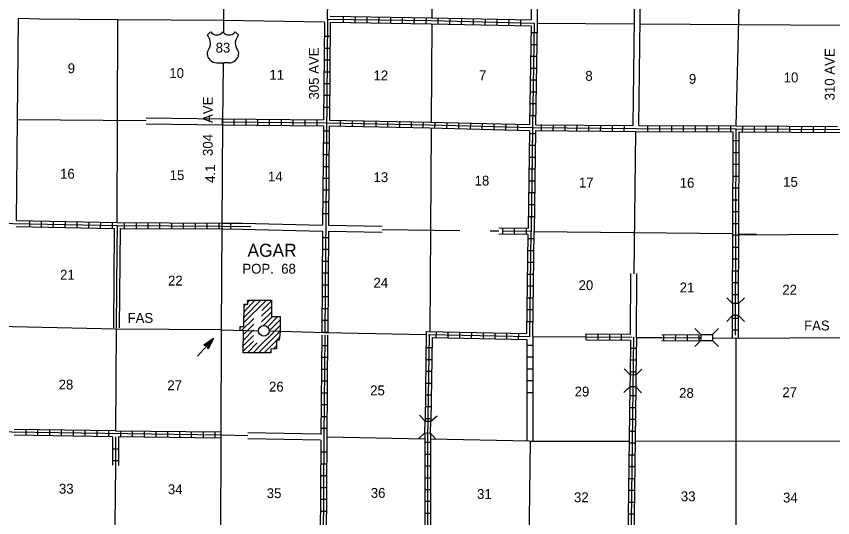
# Model space of a CAD drawing. Extents: x 1047643 to 1640443, y 16154738 to 16531530.
# Drawn here: x 1349796 to 1391218, y 16281679 to 16307092 of the extents above; entities that cross this region are included whole.
import ezdxf

# ---------------------------------------------------------------- set-up
doc = ezdxf.new("R2010")
doc.units = 0
for name, color, linetype in [('L10', 7, 'Continuous'), ('L11', 7, 'Continuous'), ('L13', 7, 'Continuous'), ('L14', 7, 'Continuous'), ('L16', 7, 'Continuous'), ('L18', 7, 'Continuous'), ('L21', 7, 'Continuous'), ('L28', 7, 'Continuous'), ('L3', 7, 'Continuous'), ('L30', 7, 'Continuous'), ('L4', 7, 'Continuous'), ('L5', 7, 'Continuous'), ('L8', 7, 'Continuous'), ('L9', 7, 'Continuous')]:
    doc.layers.add(name, color=color, linetype=linetype)

msp = doc.modelspace()

# ---------------------------------------------------------------- linework, layer by layer
at = {"layer": 'L10'}
for points in [[(1375981, 16312480), (1375923, 16306910)], [(1376282, 16312470), (1376231, 16306751)], [(1354759, 16296339), (1354719, 16291302)], [(1355061, 16296339), (1355015, 16291302)], [(1375705, 16287486), (1375706, 16285568)], [(1376004, 16287473), (1376007, 16285568)]]:
    msp.add_lwpolyline(points, dxfattribs=at)
at = {"layer": 'L11'}
for p, q in [((1380962, 16290973), (1380982, 16294061)), ((1381261, 16290820), (1381282, 16294059))]:
    msp.add_line(p, q, dxfattribs=at)
for points in [[(1381090, 16301562), (1381222, 16312398)], [(1381390, 16301561), (1381522, 16312394)], [(1349855, 16301868), (1349899, 16306989)], [(1365427, 16306804), (1360310, 16306889), (1354957, 16306920), (1350976, 16306952), (1349899, 16306989)], [(1349798, 16296735), (1349853, 16301868)], [(1356381, 16301944), (1360252, 16301894)], [(1356382, 16301643), (1360252, 16301598)], [(1361258, 16296603), (1365332, 16296503)], [(1361253, 16296302), (1365332, 16296202)], [(1365633, 16296498), (1368357, 16296457)], [(1365633, 16296197), (1368352, 16296156)], [(1365234, 16285903), (1361550, 16285976)], [(1365228, 16285603), (1361546, 16285676)]]:
    msp.add_lwpolyline(points, dxfattribs=at)
at = {"layer": 'L13'}
for points in [[(1370902, 16307010), (1370934, 16312528)], [(1386314, 16301545), (1386583, 16312306)], [(1354925, 16306920), (1354914, 16301830)], [(1370865, 16301746), (1370902, 16306714)], [(1376231, 16306751), (1381153, 16306718)], [(1381453, 16306715), (1391609, 16306646)], [(1349853, 16301868), (1356382, 16301818)], [(1354910, 16301830), (1354899, 16296635)], [(1370802, 16291113), (1370865, 16301419)], [(1381147, 16294034), (1381235, 16301260)], [(1368354, 16296294), (1372301, 16296239)], [(1373843, 16296223), (1374276, 16296216)], [(1376066, 16296186), (1386150, 16296080)], [(1386450, 16296016), (1391493, 16296054)], [(1354864, 16291228), (1354828, 16286071)], [(1386298, 16290779), (1386298, 16280335)], [(1361548, 16285826), (1360173, 16285853)], [(1370516, 16285652), (1365543, 16285753)], [(1375838, 16285552), (1370817, 16285653)], [(1375860, 16285568), (1375733, 16275039)], [(1375838, 16285552), (1380881, 16285563)], [(1381176, 16285563), (1391606, 16285579)], [(1354833, 16284331), (1354724, 16275462)]]:
    msp.add_lwpolyline(points, dxfattribs=at)
at = {"layer": 'L16'}
for p, q in [((1361340, 16291369), (1361361, 16292500)), ((1361361, 16292500), (1361544, 16292502)), ((1361544, 16292502), (1361545, 16292704)), ((1361545, 16292704), (1362748, 16292703)), ((1362748, 16292703), (1362743, 16291869)), ((1362743, 16291869), (1363180, 16291870)), ((1363180, 16291870), (1363178, 16291110)), ((1361150, 16291178), (1361151, 16291369)), ((1361151, 16291369), (1361340, 16291369)), ((1361310, 16290033), (1361323, 16291173)), ((1363178, 16291110), (1363137, 16290672)), ((1363005, 16290674), (1363002, 16290231)), ((1363137, 16290672), (1363005, 16290674)), ((1362712, 16290033), (1361310, 16290033)), ((1363002, 16290231), (1362712, 16290227)), ((1362712, 16290227), (1362712, 16290033))]:
    msp.add_line(p, q, dxfattribs=at)
for points in [[(1361344, 16291577), (1362493, 16292703)], [(1361349, 16291844), (1362208, 16292704)], [(1361352, 16292117), (1361900, 16292704)], [(1361352, 16292404), (1361448, 16292501)], [(1361544, 16292598), (1361649, 16292704)], [(1362245, 16292177), (1362748, 16292676)], [(1362241, 16291601), (1362744, 16292104)], [(1362243, 16291888), (1362746, 16292391)], [(1361241, 16291175), (1361848, 16291773)], [(1362338, 16291418), (1362789, 16291869)], [(1362570, 16291369), (1363066, 16291870)], [(1362679, 16291199), (1363180, 16291700)], [(1361321, 16290966), (1361842, 16291487)], [(1362505, 16290734), (1363179, 16291418)], [(1361314, 16290396), (1361832, 16290909)], [(1361317, 16290677), (1361837, 16291197)], [(1362087, 16290033), (1363181, 16291136)], [(1362622, 16291142), (1362658, 16291178)], [(1363025, 16290674), (1363150, 16290810)], [(1361311, 16290112), (1361826, 16290624)], [(1361518, 16290033), (1362022, 16290533)], [(1361809, 16290033), (1362227, 16290452)], [(1362227, 16290452), (1362495, 16290723)], [(1362369, 16290033), (1363005, 16290664)], [(1362650, 16290033), (1362712, 16290095)], [(1362848, 16290229), (1363003, 16290381)]]:
    msp.add_lwpolyline(points, dxfattribs=at)
msp.add_circle((1362352, 16291149), 269, dxfattribs=at)
at = {"layer": 'L18'}
for p, q in [((1386139, 16292527), (1385839, 16292828)), ((1386440, 16292527), (1386139, 16292527)), ((1386139, 16292527), (1386139, 16291930)), ((1386440, 16292527), (1386736, 16292828)), ((1386440, 16292527), (1386440, 16291930)), ((1386139, 16291930), (1385849, 16291629)), ((1386440, 16291930), (1386139, 16291930)), ((1386440, 16291930), (1386747, 16291629)), ((1384524, 16290964), (1384223, 16291260)), ((1385126, 16290964), (1385427, 16291260)), ((1384524, 16290964), (1384524, 16290663)), ((1384524, 16290964), (1385126, 16290964)), ((1385126, 16290964), (1385126, 16290663)), ((1384524, 16290663), (1384223, 16290362)), ((1384524, 16290663), (1385126, 16290663)), ((1385126, 16290663), (1385427, 16290362)), ((1380934, 16288915), (1380638, 16289222)), ((1381234, 16288910), (1381541, 16289206)), ((1380934, 16288915), (1380923, 16288319)), ((1381234, 16288910), (1380934, 16288915)), ((1381234, 16288910), (1381224, 16288313)), ((1380923, 16288319), (1380617, 16288023)), ((1381224, 16288313), (1380923, 16288319)), ((1381224, 16288313), (1381520, 16288007)), ((1370532, 16286571), (1370246, 16286876)), ((1370833, 16286562), (1371143, 16286848)), ((1370519, 16285975), (1370532, 16286571)), ((1370532, 16286571), (1370833, 16286562)), ((1370814, 16285960), (1370833, 16286562)), ((1370519, 16285975), (1370203, 16285678)), ((1370519, 16285975), (1370814, 16285960)), ((1370814, 16285960), (1371105, 16285649))]:
    msp.add_line(p, q, dxfattribs=at)
at = {"layer": 'L28'}
for p, q in [((1359798, 16290769), (1358991, 16289860)), ((1359798, 16290769), (1359302, 16290431)), ((1359302, 16290431), (1359476, 16290404)), ((1359751, 16290721), (1359339, 16290447)), ((1359709, 16290668), (1359360, 16290436)), ((1359656, 16290621), (1359402, 16290436)), ((1359598, 16290568), (1359434, 16290431)), ((1359550, 16290494), (1359466, 16290431)), ((1359497, 16290436), (1359466, 16290420)), ((1359524, 16290220), (1359476, 16290404)), ((1359561, 16290462), (1359492, 16290362)), ((1359534, 16290436), (1359492, 16290394)), ((1359619, 16290552), (1359497, 16290346)), ((1359666, 16290589), (1359508, 16290315)), ((1359624, 16290568), (1359518, 16290452)), ((1359592, 16290531), (1359518, 16290452)), ((1359798, 16290769), (1359524, 16290220)), ((1359709, 16290653), (1359524, 16290278)), ((1359756, 16290689), (1359534, 16290262))]:
    msp.add_line(p, q, dxfattribs=at)
at = {"layer": 'L3'}
for p, q in [((1359492, 16306155), (1359656, 16306313)), ((1361066, 16306155), (1360907, 16306313)), ((1359640, 16305838), (1359640, 16305838)), ((1360918, 16305827), (1360918, 16305843)), ((1359566, 16305447), (1359577, 16305452)), ((1360992, 16305447), (1360992, 16305447)), ((1359624, 16304877), (1359608, 16304888)), ((1359967, 16304740), (1360210, 16304740)), ((1360590, 16304740), (1360347, 16304740)), ((1360907, 16304861), (1360934, 16304877))]:
    msp.add_line(p, q, dxfattribs=at)
for centre, radius, start, end in [((1358891, 16305674), 765, 12.2898, 38.4098), ((1359966, 16306528), 380, 215.686, 325.8081), ((1360595, 16306528), 380, 214.1946, 324.6567), ((1361669, 16305674), 765, 141.5922, 166.9359), ((1359194, 16305716), 461, 326.0856, 14.9122), ((1361367, 16305716), 461, 166.7494, 215.1852), ((1359894, 16305193), 413, 141.5649, 226.8935), ((1360666, 16305193), 413, 310.3399, 38.2937), ((1359967, 16305207), 472, 224.0239, 270.001), ((1360203, 16304655), 78.7, 10.3708, 90.0011), ((1360358, 16304655), 78.7, 90.0011, 169.6314), ((1360594, 16305207), 472, 270.0011, 311.9899)]:
    msp.add_arc(centre, radius, start, end, dxfattribs=at)
at = {"layer": 'L4'}
for points in [[(1360189, 16291202), (1354883, 16291228), (1349598, 16291355), (1344344, 16291455), (1339033, 16291571), (1333700, 16291598), (1328410, 16291661)], [(1360189, 16291202), (1362085, 16291154)], [(1362618, 16291144), (1365448, 16291070), (1370590, 16290967)], [(1375997, 16290863), (1378717, 16290841)], [(1381256, 16290820), (1382552, 16290810)], [(1385126, 16290795), (1386467, 16290785), (1391631, 16290806), (1396773, 16290779)], [(1384428, 16290796), (1384524, 16290795)]]:
    msp.add_lwpolyline(points, dxfattribs=at)
at = {"layer": 'L5'}
for points in [[(1360342, 16310046), (1360310, 16307036), (1360300, 16306303)], [(1360284, 16304671), (1360252, 16301746), (1360215, 16296461), (1360189, 16291202)], [(1360189, 16291202), (1360173, 16285853), (1360157, 16280547), (1360068, 16275187), (1360041, 16273445)]]:
    msp.add_lwpolyline(points, dxfattribs=at)
at = {"layer": 'L8'}
for p, q in [((1366382, 16307089), (1366377, 16306788)), ((1366984, 16307079), (1366974, 16306778)), ((1367581, 16307068), (1367576, 16306772)), ((1368183, 16307063), (1368172, 16306762)), ((1368785, 16307052), (1368774, 16306751)), ((1369381, 16307047), (1369376, 16306746)), ((1369983, 16307036), (1369973, 16306736)), ((1370585, 16307031), (1370574, 16306730)), ((1371182, 16307010), (1371176, 16306714)), ((1371784, 16307005), (1371773, 16306704)), ((1372385, 16306989), (1372375, 16306688)), ((1372982, 16306973), (1372977, 16306672)), ((1373584, 16306963), (1373573, 16306662)), ((1374181, 16306947), (1374175, 16306646)), ((1374783, 16306931), (1374772, 16306630)), ((1375384, 16306920), (1375374, 16306619)), ((1376219, 16306255), (1375918, 16306255)), ((1365722, 16306070), (1365427, 16306070)), ((1365722, 16305468), (1365427, 16305468)), ((1376208, 16305653), (1375907, 16305653)), ((1376198, 16305051), (1375902, 16305051)), ((1365717, 16304872), (1365416, 16304872)), ((1365706, 16304270), (1365406, 16304270)), ((1376192, 16304455), (1375891, 16304455)), ((1365706, 16303673), (1365406, 16303673)), ((1376182, 16303853), (1375881, 16303853)), ((1376166, 16303256), (1375865, 16303256)), ((1365701, 16303071), (1365400, 16303071)), ((1365691, 16302469), (1365390, 16302469)), ((1376155, 16302654), (1375860, 16302654)), ((1376150, 16302052), (1375849, 16302052)), ((1360252, 16301598), (1360252, 16301894)), ((1360849, 16301587), (1360849, 16301888)), ((1361451, 16301587), (1361451, 16301888)), ((1362048, 16301577), (1362048, 16301878)), ((1362649, 16301572), (1362649, 16301873)), ((1363251, 16301572), (1363251, 16301873)), ((1363848, 16301561), (1363848, 16301862)), ((1364450, 16301556), (1364450, 16301851)), ((1365052, 16301556), (1365052, 16301851)), ((1366250, 16301529), (1366250, 16301830)), ((1366852, 16301519), (1366852, 16301820)), ((1367449, 16301503), (1367449, 16301804)), ((1368051, 16301498), (1368051, 16301793)), ((1368647, 16301477), (1368647, 16301778)), ((1369249, 16301471), (1369249, 16301772)), ((1369841, 16301455), (1369851, 16301751)), ((1370442, 16301445), (1370448, 16301746)), ((1371039, 16301429), (1371050, 16301730)), ((1371641, 16301413), (1371652, 16301714)), ((1372243, 16301403), (1372248, 16301693)), ((1372840, 16301387), (1372850, 16301688)), ((1373441, 16301371), (1373452, 16301672)), ((1374043, 16301355), (1374049, 16301656)), ((1374640, 16301339), (1374651, 16301635)), ((1375242, 16301318), (1375247, 16301619)), ((1376440, 16301302), (1376451, 16301603)), ((1377042, 16301297), (1377048, 16301598)), ((1377639, 16301287), (1377649, 16301587)), ((1378241, 16301287), (1378251, 16301587)), ((1378843, 16301281), (1378848, 16301577)), ((1379439, 16301281), (1379450, 16301577)), ((1380041, 16301271), (1380052, 16301572)), ((1380643, 16301271), (1380648, 16301572)), ((1365685, 16301271), (1365384, 16301271)), ((1381847, 16301260), (1381847, 16301561)), ((1382449, 16301260), (1382449, 16301561)), ((1383051, 16301255), (1383051, 16301556)), ((1383647, 16301255), (1383647, 16301556)), ((1384249, 16301255), (1384249, 16301556)), ((1384851, 16301255), (1384851, 16301556)), ((1385448, 16301244), (1385448, 16301545)), ((1386050, 16301244), (1386050, 16301545)), ((1386641, 16301244), (1386652, 16301545)), ((1387243, 16301239), (1387248, 16301535)), ((1387840, 16301239), (1387850, 16301535)), ((1388442, 16301228), (1388447, 16301529)), ((1389038, 16301218), (1389049, 16301519)), ((1389640, 16301218), (1389651, 16301519)), ((1390242, 16301213), (1390247, 16301514)), ((1390839, 16301213), (1390849, 16301514)), ((1376134, 16301139), (1375833, 16301139)), ((1386166, 16300795), (1386467, 16300795)), ((1365685, 16300669), (1365384, 16300669)), ((1376124, 16300537), (1375823, 16300537)), ((1365675, 16300072), (1365374, 16300072)), ((1376118, 16299935), (1375817, 16299935)), ((1386166, 16300194), (1386467, 16300194)), ((1386155, 16299597), (1386456, 16299597)), ((1365664, 16299470), (1365369, 16299470)), ((1376108, 16299338), (1375807, 16299338)), ((1365664, 16298868), (1365369, 16298868)), ((1376097, 16298736), (1375802, 16298736)), ((1386155, 16298995), (1386456, 16298995)), ((1365659, 16298272), (1365358, 16298272)), ((1386155, 16298393), (1386456, 16298393)), ((1376092, 16298140), (1375791, 16298140)), ((1365659, 16297670), (1365358, 16297670)), ((1376081, 16297538), (1375780, 16297538)), ((1386155, 16297796), (1386456, 16297796)), ((1365648, 16297073), (1365347, 16297073)), ((1386150, 16297194), (1386451, 16297194)), ((1350474, 16296429), (1350485, 16296730)), ((1351076, 16296413), (1351081, 16296714)), ((1351673, 16296402), (1351683, 16296703)), ((1352275, 16296387), (1352285, 16296688)), ((1352876, 16296381), (1352882, 16296677)), ((1353473, 16296371), (1353484, 16296672)), ((1354075, 16296355), (1354086, 16296656)), ((1354677, 16296344), (1354682, 16296645)), ((1355284, 16296339), (1355284, 16296635)), ((1355886, 16296329), (1355886, 16296630)), ((1356483, 16296329), (1356483, 16296630)), ((1357084, 16296329), (1357084, 16296630)), ((1357681, 16296318), (1357681, 16296619)), ((1358283, 16296318), (1358283, 16296619)), ((1358885, 16296318), (1358885, 16296619)), ((1359482, 16296313), (1359482, 16296614)), ((1360083, 16296313), (1360083, 16296614)), ((1360675, 16296302), (1360685, 16296603)), ((1376076, 16296936), (1375775, 16296936)), ((1374476, 16296054), (1374476, 16296355)), ((1375073, 16296043), (1375073, 16296344)), ((1375675, 16296038), (1375675, 16296339)), ((1386150, 16296598), (1386451, 16296598)), ((1365643, 16295869), (1365342, 16295869)), ((1375759, 16295827), (1376060, 16295827)), ((1386150, 16296018), (1386451, 16296018)), ((1386150, 16295394), (1386451, 16295394)), ((1365633, 16295273), (1365332, 16295273)), ((1375759, 16295230), (1376060, 16295230)), ((1365633, 16294671), (1365332, 16294671)), ((1375749, 16294628), (1376050, 16294628)), ((1386150, 16294797), (1386451, 16294797)), ((1386150, 16294195), (1386451, 16294195)), ((1365627, 16294069), (1365326, 16294069)), ((1375743, 16294026), (1376039, 16294026)), ((1365617, 16293472), (1365316, 16293472)), ((1375733, 16293430), (1376034, 16293430)), ((1386150, 16293594), (1386451, 16293594)), ((1386139, 16292997), (1386440, 16292997)), ((1365617, 16292870), (1365316, 16292870)), ((1375722, 16292828), (1376023, 16292828)), ((1365606, 16292268), (1365310, 16292268)), ((1375717, 16292231), (1376018, 16292231)), ((1365606, 16291672), (1365310, 16291672)), ((1386139, 16291793), (1386440, 16291793)), ((1375707, 16291629), (1376007, 16291629)), ((1365601, 16291070), (1365300, 16291070)), ((1371095, 16291106), (1371089, 16290808)), ((1371691, 16291095), (1371685, 16290796)), ((1372288, 16291083), (1372282, 16290785)), ((1372884, 16291071), (1372878, 16290773)), ((1373481, 16291059), (1373475, 16290761)), ((1374077, 16291048), (1374071, 16290749)), ((1374674, 16291036), (1374668, 16290738)), ((1375270, 16291024), (1375264, 16290726)), ((1378716, 16290692), (1378718, 16290990)), ((1379312, 16290687), (1379315, 16290985)), ((1379909, 16290682), (1379911, 16290980)), ((1380505, 16290677), (1380508, 16290975)), ((1382640, 16290959), (1382637, 16290661)), ((1383236, 16290954), (1383234, 16290656)), ((1383833, 16290950), (1383831, 16290651)), ((1384429, 16290945), (1384427, 16290647)), ((1386139, 16291196), (1386440, 16291196)), ((1365585, 16290394), (1365284, 16290394)), ((1375702, 16290427), (1375998, 16290427)), ((1370881, 16290288), (1370585, 16290288)), ((1381250, 16290251), (1380949, 16290251)), ((1365585, 16289797), (1365284, 16289797)), ((1370875, 16289686), (1370574, 16289686)), ((1375702, 16289827), (1375999, 16289827)), ((1381240, 16289655), (1380939, 16289655)), ((1365574, 16289195), (1365274, 16289195)), ((1375703, 16289227), (1376000, 16289227)), ((1370865, 16289090), (1370564, 16289090)), ((1381234, 16289053), (1380934, 16289053)), ((1365574, 16288593), (1365274, 16288593)), ((1370860, 16288488), (1370559, 16288488)), ((1375703, 16288627), (1376001, 16288627)), ((1365564, 16287997), (1365268, 16287997)), ((1375704, 16288027), (1376003, 16288027)), ((1370849, 16287886), (1370548, 16287886)), ((1381224, 16287854), (1380923, 16287854)), ((1365564, 16287395), (1365268, 16287395)), ((1370844, 16287289), (1370543, 16287289)), ((1381213, 16287252), (1380918, 16287252)), ((1365559, 16286793), (1365258, 16286793)), ((1370833, 16286687), (1370532, 16286687)), ((1381208, 16286656), (1380907, 16286656)), ((1350289, 16285853), (1350289, 16286154)), ((1350891, 16285848), (1350891, 16286143)), ((1351493, 16285837), (1351493, 16286138)), ((1352090, 16285821), (1352090, 16286122)), ((1352692, 16285811), (1352692, 16286112)), ((1353294, 16285805), (1353294, 16286101)), ((1353890, 16285795), (1353890, 16286096)), ((1354492, 16285790), (1354492, 16286085)), ((1355091, 16285768), (1355091, 16286069)), ((1355691, 16285768), (1355691, 16286069)), ((1356293, 16285763), (1356293, 16286064)), ((1356889, 16285753), (1356889, 16286054)), ((1357491, 16285747), (1357491, 16286043)), ((1358093, 16285737), (1358093, 16286038)), ((1358690, 16285726), (1358690, 16286027)), ((1359291, 16285721), (1359291, 16286022)), ((1359883, 16285710), (1359893, 16286011)), ((1365548, 16286196), (1365247, 16286196)), ((1381198, 16286054), (1380902, 16286054)), ((1354833, 16285768), (1354833, 16284330)), ((1370817, 16285489), (1370516, 16285489)), ((1381192, 16285452), (1380891, 16285452)), ((1354684, 16285172), (1354982, 16285172)), ((1365543, 16284998), (1365242, 16284998)), ((1370817, 16284887), (1370516, 16284887)), ((1381182, 16284855), (1380881, 16284855)), ((1354684, 16284575), (1354982, 16284575)), ((1365543, 16284396), (1365242, 16284396)), ((1370817, 16284285), (1370516, 16284285)), ((1381176, 16284253), (1380875, 16284253)), ((1365543, 16283794), (1365242, 16283794)), ((1370817, 16283688), (1370516, 16283688)), ((1381166, 16283651), (1380865, 16283651)), ((1365532, 16283197), (1365231, 16283197)), ((1370817, 16283086), (1370516, 16283086)), ((1381155, 16283055), (1380860, 16283055)), ((1365532, 16282595), (1365231, 16282595)), ((1370817, 16282490), (1370516, 16282490)), ((1381150, 16282453), (1380849, 16282453)), ((1365527, 16281993), (1365226, 16281993)), ((1370817, 16281888), (1370516, 16281888)), ((1381150, 16281856), (1380849, 16281856))]:
    msp.add_line(p, q, dxfattribs=at)
for points in [[(1360184, 16312855), (1365432, 16312728), (1365664, 16312396), (1365564, 16306952), (1370849, 16306873), (1376076, 16306751), (1375992, 16301455)], [(1365717, 16307095), (1370849, 16307021), (1375923, 16306910)], [(1365427, 16306804), (1365384, 16301846)], [(1365585, 16306947), (1365448, 16291070)], [(1365722, 16306794), (1365685, 16301836)], [(1365722, 16306794), (1370849, 16306720), (1375923, 16306604), (1375839, 16301603)], [(1376227, 16306751), (1376139, 16301598)], [(1360252, 16301894), (1365384, 16301846)], [(1360252, 16301746), (1365516, 16301693), (1370780, 16301587), (1375992, 16301455), (1381240, 16301413), (1386314, 16301397), (1391757, 16301355), (1397000, 16301313)], [(1360252, 16301598), (1365374, 16301545)], [(1365685, 16301836), (1370780, 16301735), (1375839, 16301603)], [(1376139, 16301598), (1381090, 16301562)], [(1365374, 16301545), (1365332, 16296503)], [(1365675, 16301535), (1365633, 16296498)], [(1365675, 16301535), (1370780, 16301440), (1375833, 16301302)], [(1375833, 16301302), (1375765, 16296339)], [(1375981, 16301302), (1375918, 16296339)], [(1376134, 16301297), (1376066, 16296186)], [(1376134, 16301297), (1381240, 16301260), (1386166, 16301244)], [(1381390, 16301561), (1386314, 16301545), (1391467, 16301503)], [(1386139, 16292527), (1386150, 16296054), (1386166, 16301244)], [(1386293, 16290922), (1386298, 16296054), (1386314, 16301397)], [(1386450, 16296016), (1386467, 16301244)], [(1386467, 16301244), (1391757, 16301202), (1396842, 16301160)], [(1339086, 16296804), (1344360, 16296714), (1349619, 16296598), (1354909, 16296487), (1360215, 16296461), (1361694, 16296445)], [(1349798, 16296735), (1354909, 16296635), (1360215, 16296614), (1361258, 16296603)], [(1349793, 16296445), (1354759, 16296339)], [(1354909, 16296487), (1354899, 16295304)], [(1355061, 16296339), (1360215, 16296313), (1361253, 16296302)], [(1365332, 16296202), (1365300, 16291070)], [(1365633, 16296197), (1365601, 16291070)], [(1375765, 16296339), (1374277, 16296357)], [(1375849, 16290864), (1375918, 16296186), (1374476, 16296202)], [(1375997, 16290864), (1376066, 16296197)], [(1375703, 16291017), (1375765, 16296038), (1374274, 16296056)], [(1386440, 16292527), (1386451, 16296016)], [(1386451, 16296054), (1387359, 16296054)], [(1386139, 16290795), (1386139, 16291930)], [(1386440, 16290769), (1386440, 16291930)], [(1370743, 16290964), (1370664, 16285679), (1370659, 16275061), (1370585, 16269802), (1365284, 16269844), (1357465, 16269902)], [(1365442, 16290927), (1365400, 16285753), (1365332, 16275156), (1365284, 16269844), (1365247, 16264595)], [(1365289, 16290927), (1365248, 16285902)], [(1365590, 16290927), (1365548, 16285753), (1365516, 16280552)], [(1370592, 16291117), (1370532, 16286571)], [(1370592, 16291117), (1375703, 16291017)], [(1370716, 16290965), (1370743, 16290964), (1375864, 16290863)], [(1370889, 16290811), (1370833, 16286562)], [(1370889, 16290811), (1375701, 16290717)], [(1375997, 16290864), (1376004, 16287473)], [(1378717, 16290841), (1381040, 16290822)], [(1378718, 16290991), (1380962, 16290973)], [(1381108, 16290821), (1380960, 16278852)], [(1381256, 16290820), (1381234, 16288910)], [(1382552, 16290810), (1384428, 16290796)], [(1382553, 16290960), (1384429, 16290946)], [(1375701, 16290717), (1375705, 16287486)], [(1378716, 16290691), (1380958, 16290673)], [(1380958, 16290673), (1380934, 16288915)], [(1382550, 16290660), (1384427, 16290646)], [(1380923, 16288319), (1380810, 16279113)], [(1381224, 16288313), (1381134, 16280388)], [(1360173, 16285853), (1349566, 16286011), (1344291, 16286101)], [(1354682, 16285779), (1349682, 16285853)], [(1354828, 16286078), (1349693, 16286154)], [(1360173, 16286006), (1354828, 16286071)], [(1370516, 16285973), (1370516, 16285679), (1370506, 16275061), (1370432, 16269955), (1365432, 16269986)], [(1370817, 16285956), (1370817, 16285679), (1370807, 16275061), (1370733, 16269955)], [(1354682, 16285779), (1354682, 16284332)], [(1354983, 16285768), (1354983, 16284330)], [(1360173, 16285705), (1354983, 16285768)], [(1365246, 16285603), (1365215, 16280562)]]:
    msp.add_lwpolyline(points, dxfattribs=at)
at = {"layer": 'L9'}
for points in [[(1375992, 16301455), (1375918, 16296186)], [(1354899, 16295304), (1354867, 16291302)]]:
    msp.add_lwpolyline(points, dxfattribs=at)

# ---------------------------------------------------------------- texts
at = {"layer": 'L14'}
for s, p in [('9', (1352401, 16304212)), ('10', (1357560, 16303969)), ('11', (1362639, 16303879)), ('12', (1367919, 16303847)), ('7', (1373272, 16303853)), ('8', (1378668, 16303826)), ('9', (1383922, 16303673)), ('10', (1388732, 16303747)), ('16', (1352016, 16298863)), ('15', (1357576, 16298794)), ('14', (1362565, 16298720)), ('13', (1367919, 16298689)), ('18', (1373051, 16298514)), ('17', (1378341, 16298414)), ('16', (1383457, 16298404)), ('15', (1388705, 16298451)), ('21', (1352016, 16293747)), ('22', (1357491, 16293446)), ('24', (1367919, 16293335)), ('20', (1378325, 16293213)), ('21', (1383457, 16293097)), ('22', (1388663, 16292986)), ('28', (1351942, 16288176)), ('27', (1357459, 16288139)), ('26', (1362618, 16288071)), ('25', (1367750, 16287880)), ('29', (1378125, 16287822)), ('28', (1383426, 16287754)), ('27', (1388663, 16287785)), ('33', (1351958, 16282896)), ('34', (1357486, 16282870)), ('35', (1362502, 16282669)), ('36', (1367781, 16282685)), ('31', (1373172, 16282627)), ('32', (1378093, 16282463)), ('33', (1383515, 16282511)), ('34', (1388700, 16282447))]:
    msp.add_text(s, height=500, rotation=0, dxfattribs=at).set_placement(p)
at = {"layer": 'L16'}
for s, height, p in [('AGAR', 658.3, (1361525, 16294903)), ('POP.  68', 500, (1361266, 16294048))]:
    msp.add_text(s, height=height, rotation=0, dxfattribs=at).set_placement(p)
at = {"layer": 'L21'}
for p in [(1355442, 16291555), (1389767, 16291170)]:
    msp.add_text('FAS', height=500, rotation=0, dxfattribs=at).set_placement(p)
at = {"layer": 'L28'}
msp.add_text('4.1', height=500, rotation=90, dxfattribs=at).set_placement((1359883, 16298652))
at = {"layer": 'L3'}
msp.add_text('83', height=500, rotation=0, dxfattribs=at).set_placement((1359909, 16305252))
at = {"layer": 'L30'}
for s, p in [('305 AVE', (1365145, 16302874)), ('310 AVE', (1391316, 16302832)), ('304   AVE', (1359761, 16300012))]:
    msp.add_text(s, height=500, rotation=90, dxfattribs=at).set_placement(p)

doc.saveas('drawing.dxf')
